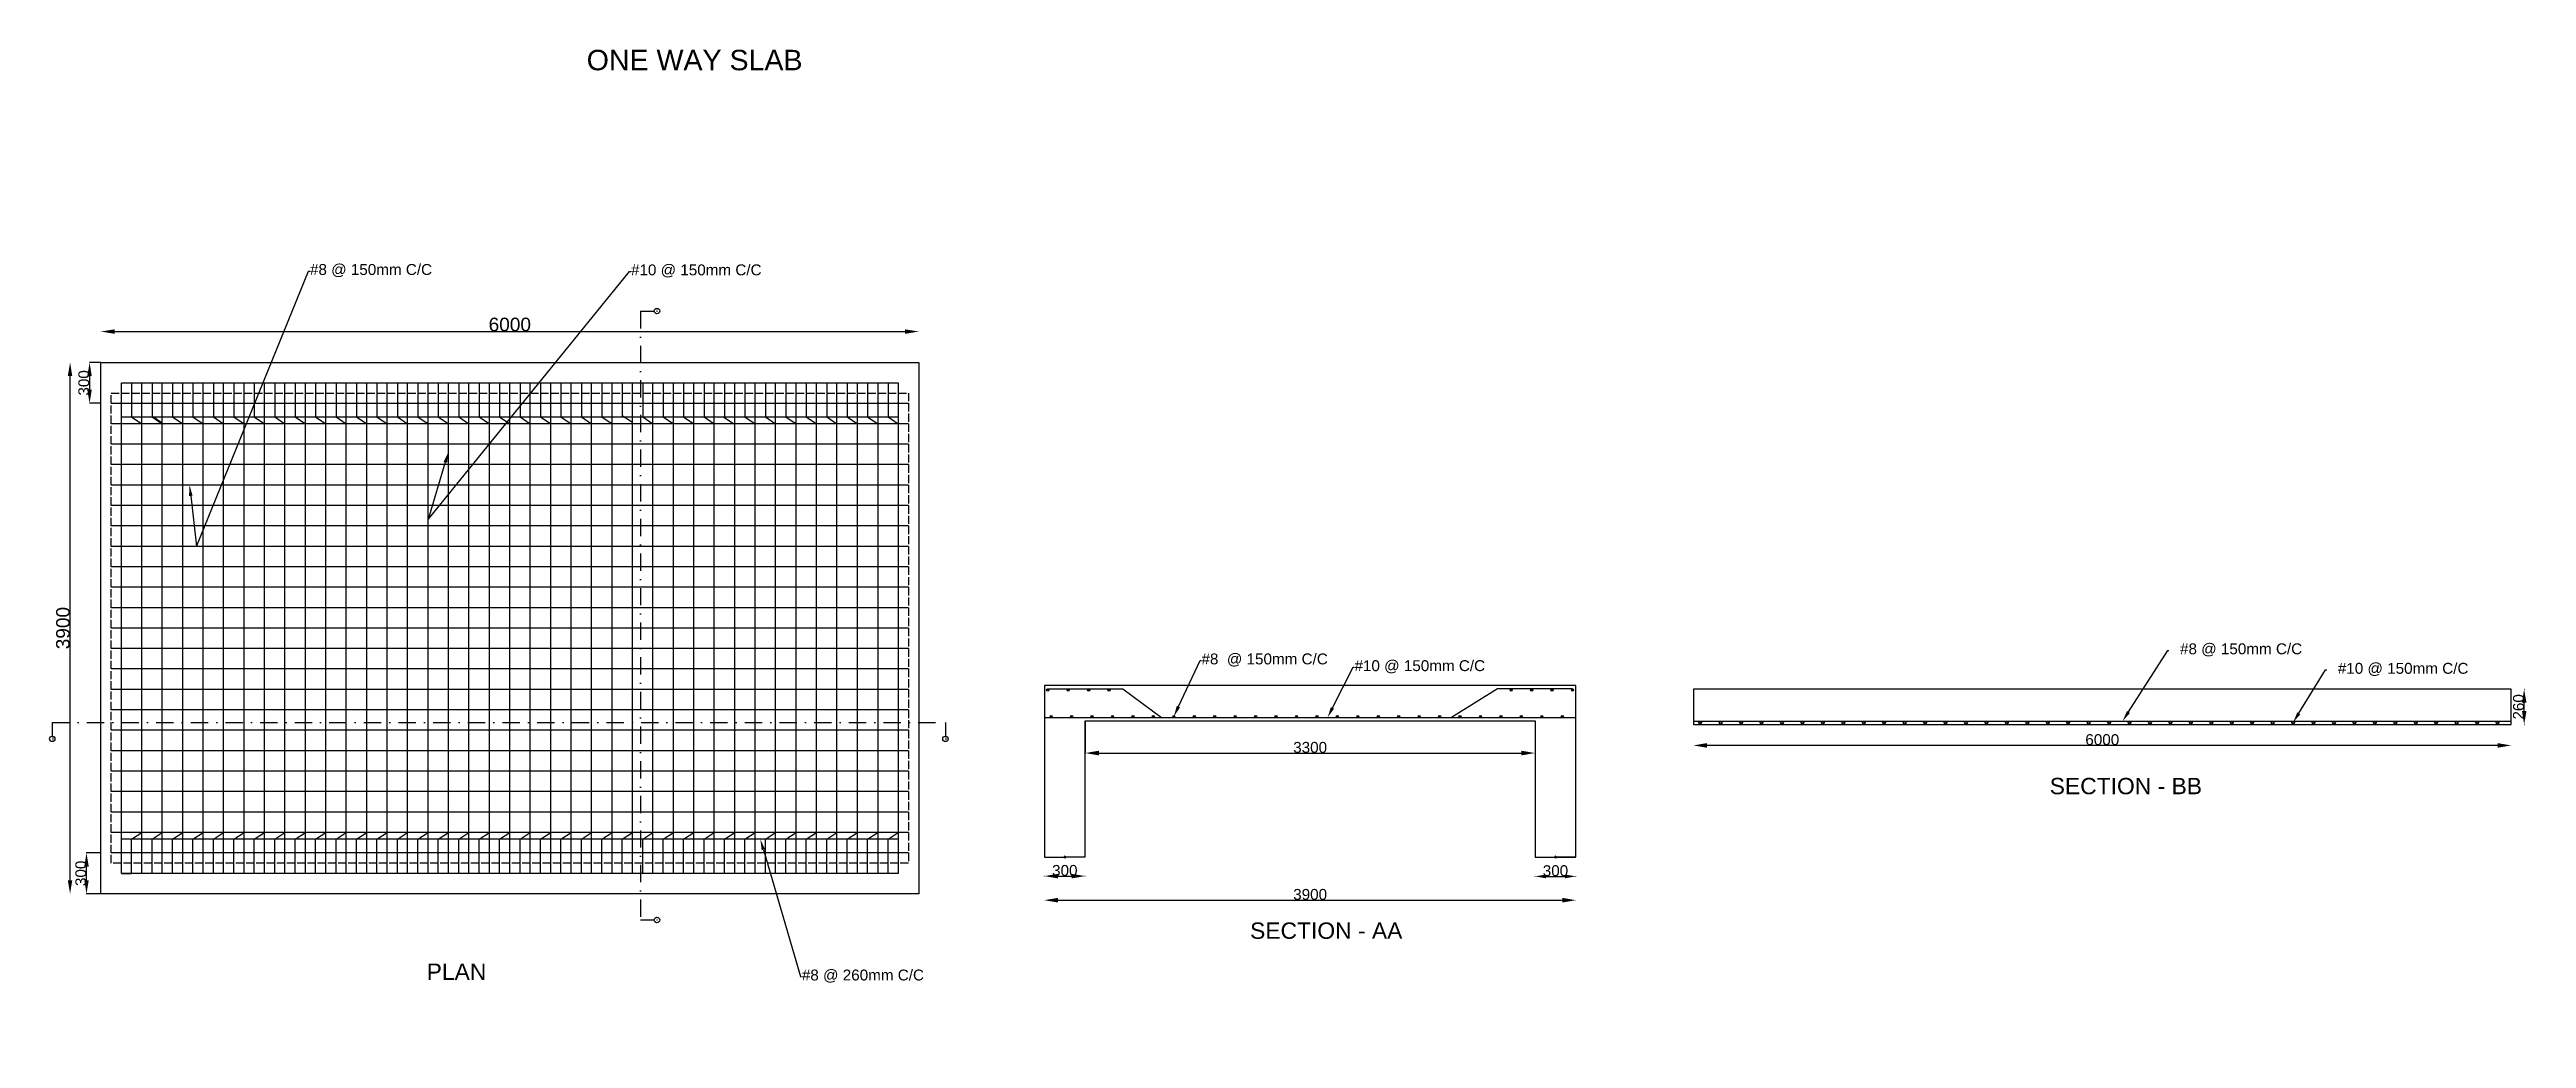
# Model space of a CAD drawing. Header units: millimetres. Extents: x 1291 to 19464, y 2167 to 9426.
import ezdxf
from ezdxf import colors
from ezdxf.entities.mleader import LeaderData, LeaderLine
from ezdxf.math import Vec2, Vec3

# ---------------------------------------------------------------- set-up
doc = ezdxf.new("R2010")
doc.units = ezdxf.units.MM
doc.linetypes.add('ACAD_ISO02W100', pattern=[15, 12, -3])
doc.linetypes.add('DASHDOTX2', pattern=[50.8, 25.4, -12.7, 0, -12.7])
doc.styles.get("Standard").update_dxf_attribs({"font": 'arial.ttf'})
doc.dimstyles.new('ISO-25', dxfattribs={"dimtxt": 2.5, "dimasz": 2.5, "dimexe": 1.25, "dimexo": 0.625, "dimtad": 1, "dimtxsty": 'Standard', "dimcen": 2.5, "dimadec": 0, "dimazin": 0, "dimtfac": 1, "dimtmove": 0, "dimatfit": 3, "dimfxl": 1, "dimarcsym": 0})

# ---------------------------------------------------------------- blocks, each defined once
blk = doc.blocks.new('*D1')
at = {"color": 0, "lineweight": -2, "transparency": 16777216}
for p, q in [((1668, 7356), (1668, 7357)), ((1768, 7356), (7568, 7356)), ((7668, 7356), (7668, 7357))]:
    blk.add_line(p, q, dxfattribs=at)
at = {"color": 0, "transparency": 16777216}
for points in [[(1768, 7372), (1768, 7339), (1668, 7356)], [(7568, 7372), (7568, 7339), (7668, 7356)]]:
    blk.add_solid(points, dxfattribs=at)
at = {"layer": 'Defpoints', "color": 0, "transparency": 16777216}
for p in [(1668, 7356), (7668, 7356), (7668, 7356)]:
    blk.add_point(p, dxfattribs=at)
at = {"color": 0, "transparency": 16777216, "insert": (4668, 7407), "char_height": 100, "attachment_point": 5}
blk.add_mtext('6000', dxfattribs=at)
blk = doc.blocks.new('*D2')
at = {"color": 0, "lineweight": -2, "transparency": 16777216}
for p, q in [((1442, 7129), (1443, 7129)), ((1442, 3329), (1442, 7029)), ((1442, 3229), (1443, 3229))]:
    blk.add_line(p, q, dxfattribs=at)
at = {"color": 0, "transparency": 16777216}
for points in [[(1425, 7029), (1458, 7029), (1442, 7129)], [(1425, 3329), (1458, 3329), (1442, 3229)]]:
    blk.add_solid(points, dxfattribs=at)
at = {"layer": 'Defpoints', "color": 0, "transparency": 16777216}
for p in [(1442, 7129), (1442, 7129), (1442, 3229)]:
    blk.add_point(p, dxfattribs=at)
at = {"color": 0, "transparency": 16777216, "insert": (1390, 5179), "char_height": 100, "attachment_point": 5, "rotation": 90}
blk.add_mtext('3900', dxfattribs=at)
blk = doc.blocks.new('*D3')
at = {"color": 0, "lineweight": -2, "transparency": 16777216}
for p, q in [((1668, 3529), (1561, 3529)), ((1562, 3329), (1562, 3429)), ((1668, 3229), (1561, 3229))]:
    blk.add_line(p, q, dxfattribs=at)
at = {"color": 0, "transparency": 16777216}
for points in [[(1546, 3429), (1579, 3429), (1562, 3529)], [(1546, 3329), (1579, 3329), (1562, 3229)]]:
    blk.add_solid(points, dxfattribs=at)
at = {"layer": 'Defpoints', "color": 0, "transparency": 16777216}
for p in [(1562, 3529), (1668, 3529), (1668, 3229)]:
    blk.add_point(p, dxfattribs=at)
at = {"color": 0, "transparency": 16777216, "insert": (1521, 3379), "char_height": 80, "attachment_point": 5, "rotation": 90}
blk.add_mtext('300', dxfattribs=at)
blk = doc.blocks.new('*D4')
at = {"color": 0, "lineweight": -2, "transparency": 16777216}
for p, q in [((1668, 7129), (1584, 7129)), ((1585, 7029), (1585, 6929)), ((1668, 6829), (1584, 6829))]:
    blk.add_line(p, q, dxfattribs=at)
at = {"color": 0, "transparency": 16777216}
for points in [[(1568, 7029), (1601, 7029), (1585, 7129)], [(1568, 6929), (1601, 6929), (1585, 6829)]]:
    blk.add_solid(points, dxfattribs=at)
at = {"layer": 'Defpoints', "color": 0, "transparency": 16777216}
for p in [(1668, 7129), (1585, 6829), (1668, 6829)]:
    blk.add_point(p, dxfattribs=at)
at = {"color": 0, "transparency": 16777216, "insert": (1543, 6979), "char_height": 80, "attachment_point": 5, "rotation": 90}
blk.add_mtext('300', dxfattribs=at)
blk = doc.blocks.new('*D5')
at = {"color": 0, "lineweight": -2, "transparency": 16777216}
for p, q in [((19448, 4731), (19449, 4731)), ((19447, 4571), (19447, 4631)), ((19448, 4471), (19449, 4471))]:
    blk.add_line(p, q, dxfattribs=at)
at = {"color": 0, "transparency": 16777216}
for points in [[(19431, 4631), (19464, 4631), (19447, 4731)], [(19431, 4571), (19464, 4571), (19447, 4471)]]:
    blk.add_solid(points, dxfattribs=at)
at = {"layer": 'Defpoints', "color": 0, "transparency": 16777216}
for p in [(19447, 4731), (19447, 4731), (19447, 4471)]:
    blk.add_point(p, dxfattribs=at)
at = {"color": 0, "transparency": 16777216, "insert": (19406, 4601), "char_height": 80, "attachment_point": 5, "rotation": 90}
blk.add_mtext('260', dxfattribs=at)
blk = doc.blocks.new('*D6')
at = {"color": 0, "lineweight": -2, "transparency": 16777216}
for p, q in [((13352, 4319), (13352, 4319)), ((19252, 4318), (13452, 4318)), ((19352, 4319), (19352, 4319))]:
    blk.add_line(p, q, dxfattribs=at)
at = {"color": 0, "transparency": 16777216}
for points in [[(13452, 4335), (13452, 4301), (13352, 4318)], [(19252, 4335), (19252, 4301), (19352, 4318)]]:
    blk.add_solid(points, dxfattribs=at)
at = {"layer": 'Defpoints', "color": 0, "transparency": 16777216}
for p in [(13352, 4318), (13352, 4318), (19352, 4318)]:
    blk.add_point(p, dxfattribs=at)
at = {"color": 0, "transparency": 16777216, "insert": (16352, 4360), "char_height": 80, "attachment_point": 5}
blk.add_mtext('6000', dxfattribs=at)
blk = doc.blocks.new('*D7')
at = {"color": 0, "lineweight": -2, "transparency": 16777216}
for p, q in [((8890, 4497), (8890, 4261)), ((12190, 4497), (12190, 4261)), ((8990, 4262), (12090, 4262))]:
    blk.add_line(p, q, dxfattribs=at)
at = {"color": 0, "transparency": 16777216}
for points in [[(8990, 4279), (8990, 4245), (8890, 4262)], [(12090, 4279), (12090, 4245), (12190, 4262)]]:
    blk.add_solid(points, dxfattribs=at)
at = {"layer": 'Defpoints', "color": 0, "transparency": 16777216}
for p in [(8890, 4497), (12190, 4497), (12190, 4262)]:
    blk.add_point(p, dxfattribs=at)
at = {"color": 0, "transparency": 16777216, "insert": (10540, 4303), "char_height": 80, "attachment_point": 5}
blk.add_mtext('3300', dxfattribs=at)
blk = doc.blocks.new('*D8')
at = {"color": 0, "lineweight": -2, "transparency": 16777216}
for p, q in [((8590, 3183), (8590, 3183)), ((8690, 3182), (12390, 3182)), ((12490, 3183), (12490, 3183))]:
    blk.add_line(p, q, dxfattribs=at)
at = {"color": 0, "transparency": 16777216}
for points in [[(8690, 3199), (8690, 3165), (8590, 3182)], [(12390, 3199), (12390, 3165), (12490, 3182)]]:
    blk.add_solid(points, dxfattribs=at)
at = {"layer": 'Defpoints', "color": 0, "transparency": 16777216}
for p in [(8590, 3182), (12490, 3182), (12490, 3182)]:
    blk.add_point(p, dxfattribs=at)
at = {"color": 0, "transparency": 16777216, "insert": (10540, 3224), "char_height": 80, "attachment_point": 5}
blk.add_mtext('3900', dxfattribs=at)
blk = doc.blocks.new('*D9')
at = {"color": 0, "lineweight": -2, "transparency": 16777216}
for p, q in [((8590, 3359), (8590, 3360)), ((8690, 3359), (8790, 3359)), ((8890, 3359), (8890, 3360))]:
    blk.add_line(p, q, dxfattribs=at)
at = {"color": 0, "transparency": 16777216}
for points in [[(8690, 3375), (8690, 3342), (8590, 3359)], [(8790, 3375), (8790, 3342), (8890, 3359)]]:
    blk.add_solid(points, dxfattribs=at)
at = {"layer": 'Defpoints', "color": 0, "transparency": 16777216}
for p in [(8590, 3359), (8890, 3359), (8890, 3359)]:
    blk.add_point(p, dxfattribs=at)
at = {"color": 0, "transparency": 16777216, "insert": (8740, 3400), "char_height": 80, "attachment_point": 5}
blk.add_mtext('300', dxfattribs=at)
blk = doc.blocks.new('*D10')
at = {"color": 0, "lineweight": -2, "transparency": 16777216}
for p, q in [((12190, 3357), (12190, 3358)), ((12270, 3357), (12410, 3357)), ((12490, 3357), (12490, 3358))]:
    blk.add_line(p, q, dxfattribs=at)
at = {"color": 0, "transparency": 16777216}
for points in [[(12270, 3370), (12270, 3343), (12190, 3357)], [(12410, 3370), (12410, 3343), (12490, 3357)]]:
    blk.add_solid(points, dxfattribs=at)
at = {"layer": 'Defpoints', "color": 0, "transparency": 16777216}
for p in [(12190, 3357), (12490, 3357), (12490, 3357)]:
    blk.add_point(p, dxfattribs=at)
at = {"color": 0, "transparency": 16777216, "insert": (12340, 3398), "char_height": 80, "attachment_point": 5}
blk.add_mtext('300', dxfattribs=at)

msp = doc.modelspace()

# ---------------------------------------------------------------- hatches: boundary and pattern name
h = msp.add_hatch(color=256)
h.dxf.hatch_style = 1
h.paths.add_polyline_path([(8606.924, 4724.493, 1), (8622.924, 4724.493, 1)])
h.paths.add_polyline_path([(8756.924, 4724.493, 1), (8772.924, 4724.493, 1)])
h.paths.add_polyline_path([(8922.924, 4724.493, 1), (8906.924, 4724.493, 1)])
h.paths.add_polyline_path([(9072.924, 4724.493, 1), (9056.924, 4724.493, 1)])
h.paths.add_polyline_path([(12022.924, 4724.493, 1), (12006.924, 4724.493, 1)])
h.paths.add_polyline_path([(12156.924, 4724.493, 1), (12172.924, 4724.493, 1)])
h.paths.add_polyline_path([(12322.924, 4724.493, 1), (12306.924, 4724.493, 1)])
h.paths.add_polyline_path([(12456.924, 4724.493, 1), (12472.924, 4724.493, 1)])
h = msp.add_hatch(color=256)
h.dxf.hatch_style = 1
h.paths.add_polyline_path([(8631.924, 4530.493, 1), (8647.924, 4530.493, 1)])
h.paths.add_polyline_path([(8781.924, 4530.493, 1), (8797.924, 4530.493, 1)])
h.paths.add_polyline_path([(8931.924, 4530.493, 1), (8947.924, 4530.493, 1)])
h.paths.add_polyline_path([(9081.924, 4530.493, 1), (9097.924, 4530.493, 1)])
h.paths.add_polyline_path([(9247.924, 4530.493, 1), (9231.924, 4530.493, 1)])
h.paths.add_polyline_path([(9381.924, 4530.493, 1), (9397.924, 4530.493, 1)])
h.paths.add_polyline_path([(9547.924, 4530.493, 1), (9531.924, 4530.493, 1)])
h.paths.add_polyline_path([(9681.924, 4530.493, 1), (9697.924, 4530.493, 1)])
h.paths.add_polyline_path([(9831.924, 4530.493, 1), (9847.924, 4530.493, 1)])
h.paths.add_polyline_path([(9997.924, 4530.493, 1), (9981.924, 4530.493, 1)])
h.paths.add_polyline_path([(10131.924, 4530.493, 1), (10147.924, 4530.493, 1)])
h.paths.add_polyline_path([(10281.924, 4530.493, 1), (10297.924, 4530.493, 1)])
h.paths.add_polyline_path([(10431.924, 4530.493, 1), (10447.924, 4530.493, 1)])
h.paths.add_polyline_path([(10581.924, 4530.493, 1), (10597.924, 4530.493, 1)])
h.paths.add_polyline_path([(10747.924, 4530.493, 1), (10731.924, 4530.493, 1)])
h.paths.add_polyline_path([(10881.924, 4530.493, 1), (10897.924, 4530.493, 1)])
h.paths.add_polyline_path([(11047.924, 4530.493, 1), (11031.924, 4530.493, 1)])
h.paths.add_polyline_path([(11197.924, 4530.493, 1), (11181.924, 4530.493, 1)])
h.paths.add_polyline_path([(11347.924, 4530.493, 1), (11331.924, 4530.493, 1)])
h.paths.add_polyline_path([(11497.924, 4530.493, 1), (11481.924, 4530.493, 1)])
h.paths.add_polyline_path([(11631.924, 4530.493, 1), (11647.924, 4530.493, 1)])
h.paths.add_polyline_path([(11781.924, 4530.493, 1), (11797.924, 4530.493, 1)])
h.paths.add_polyline_path([(11931.924, 4530.493, 1), (11947.924, 4530.493, 1)])
h.paths.add_polyline_path([(12097.924, 4530.493, 1), (12081.924, 4530.493, 1)])
h.paths.add_polyline_path([(12231.924, 4530.493, 1), (12247.924, 4530.493, 1)])
h.paths.add_polyline_path([(12381.924, 4530.493, 1), (12397.924, 4530.493, 1)])
h = msp.add_hatch(color=256)
h.dxf.hatch_style = 1
h.paths.add_polyline_path([(13412.05, 4486.13, 1), (13392.05, 4486.13, 1)])
h.paths.add_polyline_path([(13562.05, 4486.13, 1), (13542.05, 4486.13, 1)])
h.paths.add_polyline_path([(13692.05, 4486.13, 1), (13712.05, 4486.13, 1)])
h.paths.add_polyline_path([(13842.05, 4486.13, 1), (13862.05, 4486.13, 1)])
h.paths.add_polyline_path([(13992.05, 4486.13, 1), (14012.05, 4486.13, 1)])
h.paths.add_polyline_path([(14162.05, 4486.13, 1), (14142.05, 4486.13, 1)])
h.paths.add_polyline_path([(14292.05, 4486.13, 1), (14312.05, 4486.13, 1)])
h.paths.add_polyline_path([(14442.05, 4486.13, 1), (14462.05, 4486.13, 1)])
h.paths.add_polyline_path([(14612.05, 4486.13, 1), (14592.05, 4486.13, 1)])
h.paths.add_polyline_path([(14742.05, 4486.13, 1), (14762.05, 4486.13, 1)])
h.paths.add_polyline_path([(14892.05, 4486.13, 1), (14912.05, 4486.13, 1)])
h.paths.add_polyline_path([(15042.05, 4486.13, 1), (15062.05, 4486.13, 1)])
h.paths.add_polyline_path([(15192.05, 4486.13, 1), (15212.05, 4486.13, 1)])
h.paths.add_polyline_path([(15342.05, 4486.13, 1), (15362.05, 4486.13, 1)])
h.paths.add_polyline_path([(15492.05, 4486.13, 1), (15512.05, 4486.13, 1)])
h.paths.add_polyline_path([(15642.05, 4486.13, 1), (15662.05, 4486.13, 1)])
h.paths.add_polyline_path([(15792.05, 4486.13, 1), (15812.05, 4486.13, 1)])
h.paths.add_polyline_path([(15942.05, 4486.13, 1), (15962.05, 4486.13, 1)])
h.paths.add_polyline_path([(16092.05, 4486.13, 1), (16112.05, 4486.13, 1)])
h.paths.add_polyline_path([(16242.05, 4486.13, 1), (16262.05, 4486.13, 1)])
h.paths.add_polyline_path([(16412.05, 4486.13, 1), (16392.05, 4486.13, 1)])
h.paths.add_polyline_path([(16562.05, 4486.13, 1), (16542.05, 4486.13, 1)])
h.paths.add_polyline_path([(16692.05, 4486.13, 1), (16712.05, 4486.13, 1)])
h.paths.add_polyline_path([(16862.05, 4486.13, 1), (16842.05, 4486.13, 1)])
h.paths.add_polyline_path([(17012.05, 4486.13, 1), (16992.05, 4486.13, 1)])
h.paths.add_polyline_path([(17142.05, 4486.13, 1), (17162.05, 4486.13, 1)])
h.paths.add_polyline_path([(17312.05, 4486.13, 1), (17292.05, 4486.13, 1)])
h.paths.add_polyline_path([(17462.05, 4486.13, 1), (17442.05, 4486.13, 1)])
h.paths.add_polyline_path([(17612.05, 4486.13, 1), (17592.05, 4486.13, 1)])
h.paths.add_polyline_path([(17742.05, 4486.13, 1), (17762.05, 4486.13, 1)])
h.paths.add_polyline_path([(17912.05, 4486.13, 1), (17892.05, 4486.13, 1)])
h.paths.add_polyline_path([(18042.05, 4486.13, 1), (18062.05, 4486.13, 1)])
h.paths.add_polyline_path([(18212.05, 4486.13, 1), (18192.05, 4486.13, 1)])
h.paths.add_polyline_path([(18362.05, 4486.13, 1), (18342.05, 4486.13, 1)])
h.paths.add_polyline_path([(18512.05, 4486.13, 1), (18492.05, 4486.13, 1)])
h.paths.add_polyline_path([(18642.05, 4486.13, 1), (18662.05, 4486.13, 1)])
h.paths.add_polyline_path([(18812.05, 4486.13, 1), (18792.05, 4486.13, 1)])
h.paths.add_polyline_path([(18962.05, 4486.13, 1), (18942.05, 4486.13, 1)])
h.paths.add_polyline_path([(19112.05, 4486.13, 1), (19092.05, 4486.13, 1)])
h.paths.add_polyline_path([(19262.05, 4486.13, 1), (19242.05, 4486.13, 1)])

# ---------------------------------------------------------------- linework, layer by layer
at = {"linetype": 'DASHDOTX2', "ltscale": 5}
for p, q in [((5627.9, 7506.214), (5627.9, 3037.031)), ((5627.9, 7506.214), (5727.9, 7506.214)), ((1311.157, 4485.743), (7864.288, 4485.743)), ((1311.157, 4485.743), (1311.157, 4385.743)), ((7864.288, 4485.743), (7864.288, 4385.743)), ((5627.9, 3037.031), (5727.9, 3037.031))]:
    msp.add_line(p, q, dxfattribs=at)
for p, q in [((1668.182, 7129.003), (7668.182, 7129.003)), ((1668.182, 3229.003), (1668.182, 7129.003)), ((7668.182, 7129.003), (7668.182, 3229.003)), ((1818.182, 3379.003), (1818.182, 6979.003)), ((1818.182, 6979.003), (7518.182, 6979.003)), ((1818.182, 3379.003), (1818.182, 6979.003)), ((1818.182, 6979.003), (1893.182, 6979.003)), ((1893.182, 6979.003), (1893.182, 6729.003)), ((1968.182, 3379.003), (1968.182, 6979.003)), ((2043.182, 6979.003), (2043.182, 6729.003)), ((2118.182, 3379.003), (2118.182, 6979.003)), ((2193.182, 6979.003), (2193.182, 6729.003)), ((2268.182, 3379.003), (2268.182, 6979.003)), ((2343.182, 6979.003), (2343.182, 6729.003)), ((2418.182, 3379.003), (2418.182, 6979.003)), ((2493.182, 6979.003), (2493.182, 6729.003)), ((2568.182, 3379.003), (2568.182, 6979.003)), ((2643.182, 6979.003), (2643.182, 6729.003)), ((2718.182, 3379.003), (2718.182, 6979.003)), ((2793.182, 6979.003), (2793.182, 6729.003)), ((2868.182, 3379.003), (2868.182, 6979.003)), ((2943.182, 6979.003), (2943.182, 6729.003)), ((3018.182, 3379.003), (3018.182, 6979.003)), ((3093.182, 6979.003), (3093.182, 6729.003)), ((3168.182, 3379.003), (3168.182, 6979.003)), ((3243.182, 6979.003), (3243.182, 6729.003)), ((3318.182, 3379.003), (3318.182, 6979.003)), ((3393.182, 6979.003), (3393.182, 6729.003)), ((3468.182, 3379.003), (3468.182, 6979.003)), ((3543.182, 6979.003), (3543.182, 6729.003)), ((3618.182, 3379.003), (3618.182, 6979.003)), ((3693.182, 6979.003), (3693.182, 6729.003)), ((3768.182, 3379.003), (3768.182, 6979.003)), ((3843.182, 6979.003), (3843.182, 6729.003)), ((3918.182, 3379.003), (3918.182, 6979.003)), ((3993.182, 6979.003), (3993.182, 6729.003)), ((4068.182, 3379.003), (4068.182, 6979.003)), ((4143.182, 6979.003), (4143.182, 6729.003)), ((4218.182, 3379.003), (4218.182, 6979.003)), ((4293.182, 6979.003), (4293.182, 6729.003)), ((4368.182, 3379.003), (4368.182, 6979.003)), ((4443.182, 6979.003), (4443.182, 6729.003)), ((4518.182, 3379.003), (4518.182, 6979.003)), ((4593.182, 6979.003), (4593.182, 6729.003)), ((4668.182, 3379.003), (4668.182, 6979.003)), ((4743.182, 6979.003), (4743.182, 6729.003)), ((4818.182, 3379.003), (4818.182, 6979.003)), ((4893.182, 6979.003), (4893.182, 6729.003)), ((4968.182, 3379.003), (4968.182, 6979.003)), ((5043.182, 6979.003), (5043.182, 6729.003)), ((5118.182, 3379.003), (5118.182, 6979.003)), ((5193.182, 6979.003), (5193.182, 6729.003)), ((5268.182, 3379.003), (5268.182, 6979.003)), ((5343.182, 6979.003), (5343.182, 6729.003)), ((5418.182, 3379.003), (5418.182, 6979.003)), ((5493.182, 6979.003), (5493.182, 6729.003)), ((5568.182, 3379.003), (5568.182, 6979.003)), ((5643.182, 6979.003), (5643.182, 6729.003)), ((5718.182, 3379.003), (5718.182, 6979.003)), ((5793.182, 6979.003), (5793.182, 6729.003)), ((5868.182, 3379.003), (5868.182, 6979.003)), ((5943.182, 6979.003), (5943.182, 6729.003)), ((6018.182, 3379.003), (6018.182, 6979.003)), ((6093.182, 6979.003), (6093.182, 6729.003)), ((6168.182, 3379.003), (6168.182, 6979.003)), ((6243.182, 6979.003), (6243.182, 6729.003)), ((6318.182, 3379.003), (6318.182, 6979.003)), ((6393.182, 6979.003), (6393.182, 6729.003)), ((6468.182, 3379.003), (6468.182, 6979.003)), ((6543.182, 6979.003), (6543.182, 6729.003)), ((6618.182, 3379.003), (6618.182, 6979.003)), ((6693.182, 6979.003), (6693.182, 6729.003)), ((6768.182, 3379.003), (6768.182, 6979.003)), ((6843.182, 6979.003), (6843.182, 6729.003)), ((6918.182, 3379.003), (6918.182, 6979.003)), ((6993.182, 6979.003), (6993.182, 6729.003)), ((7068.182, 3379.003), (7068.182, 6979.003)), ((7143.182, 6979.003), (7143.182, 6729.003)), ((7218.182, 3379.003), (7218.182, 6979.003)), ((7293.182, 6979.003), (7293.182, 6729.003)), ((7368.182, 6979.003), (7368.182, 3379.003)), ((7443.182, 6979.003), (7443.182, 6729.003)), ((7518.182, 6979.003), (7518.182, 3379.003)), ((1743.182, 6829.003), (7593.182, 6829.003)), ((1818.182, 6729.003), (7518.182, 6729.003)), ((1893.182, 6729.003), (1968.182, 6679.003)), ((2043.182, 6729.003), (2118.182, 6679.003)), ((2043.182, 6729.003), (2118.182, 6679.003)), ((2053.182, 6729.003), (2128.182, 6679.003)), ((2193.182, 6729.003), (2268.182, 6679.003)), ((2343.182, 6729.003), (2418.182, 6679.003)), ((2493.182, 6729.003), (2568.182, 6679.003)), ((2643.182, 6729.003), (2718.182, 6679.003)), ((2793.182, 6729.003), (2868.182, 6679.003)), ((2943.182, 6729.003), (3018.182, 6679.003)), ((3093.182, 6729.003), (3168.182, 6679.003)), ((3243.182, 6729.003), (3318.182, 6679.003)), ((3393.182, 6729.003), (3468.182, 6679.003)), ((3543.182, 6729.003), (3618.182, 6679.003)), ((3693.182, 6729.003), (3768.182, 6679.003)), ((3843.182, 6729.003), (3918.182, 6679.003)), ((3993.182, 6729.003), (4068.182, 6679.003)), ((4143.182, 6729.003), (4218.182, 6679.003)), ((4293.182, 6729.003), (4368.182, 6679.003)), ((4443.182, 6729.003), (4518.182, 6679.003)), ((4593.182, 6729.003), (4668.182, 6679.003)), ((4743.182, 6729.003), (4818.182, 6679.003)), ((4893.182, 6729.003), (4968.182, 6679.003)), ((5043.182, 6729.003), (5118.182, 6679.003)), ((5193.182, 6729.003), (5268.182, 6679.003)), ((5343.182, 6729.003), (5418.182, 6679.003)), ((5493.182, 6740.18), (5568.182, 6690.18)), ((5643.182, 6729.003), (5718.182, 6679.003)), ((5793.182, 6729.003), (5868.182, 6679.003)), ((5943.182, 6729.003), (6018.182, 6679.003)), ((6093.182, 6729.003), (6168.182, 6679.003)), ((6235.591, 6729.003), (6310.591, 6679.003)), ((6393.182, 6729.003), (6468.182, 6679.003)), ((6543.182, 6729.003), (6618.182, 6679.003)), ((6693.182, 6729.003), (6768.182, 6679.003)), ((6843.182, 6729.003), (6918.182, 6679.003)), ((6993.182, 6729.003), (7068.182, 6679.003)), ((7143.182, 6729.003), (7218.182, 6679.003)), ((7293.182, 6729.003), (7368.182, 6679.003)), ((7443.182, 6729.003), (7518.182, 6679.003)), ((7593.182, 6679.003), (1743.182, 6679.003)), ((7593.182, 6529.003), (1743.182, 6529.003)), ((7593.182, 6379.003), (1743.182, 6379.003)), ((7593.182, 6229.003), (1743.182, 6229.003)), ((7593.182, 6079.003), (1743.182, 6079.003)), ((7593.182, 5929.003), (1743.182, 5929.003)), ((7593.182, 5779.003), (1743.182, 5779.003)), ((7593.182, 5629.003), (1743.182, 5629.003)), ((7593.182, 5479.003), (1743.182, 5479.003)), ((7593.182, 5329.003), (1743.182, 5329.003)), ((7593.182, 5179.003), (1743.182, 5179.003)), ((7593.182, 5029.003), (1743.182, 5029.003)), ((7593.182, 4879.003), (1743.182, 4879.003)), ((7593.182, 4729.003), (1743.182, 4729.003)), ((12489.924, 4757.493), (8589.924, 4757.493)), ((8589.924, 4757.493), (8589.924, 4497.493)), ((8614.924, 4732.493), (9064.924, 4732.493)), ((8614.924, 4732.493), (8614.924, 4724.493)), ((8764.924, 4732.493), (8764.924, 4724.493)), ((8914.924, 4732.493), (8914.924, 4724.493)), ((9064.924, 4732.493), (9064.924, 4724.493)), ((9064.924, 4732.493), (9164.924, 4732.493)), ((9164.924, 4732.493), (9449.011, 4522.493)), ((11914.924, 4732.493), (11576.297, 4522.493)), ((12014.924, 4732.493), (11914.924, 4732.493)), ((12464.924, 4732.493), (12014.924, 4732.493)), ((12464.924, 4732.493), (12014.924, 4732.493)), ((12014.924, 4732.493), (12014.924, 4724.493)), ((12164.924, 4732.493), (12164.924, 4724.493)), ((12314.924, 4732.493), (12314.924, 4724.493)), ((12464.924, 4732.493), (12464.924, 4724.493)), ((12489.924, 4497.493), (12489.924, 4757.493)), ((19352.05, 4731.13), (13352.05, 4731.13)), ((13352.05, 4731.13), (13352.05, 4471.13)), ((19352.05, 4471.13), (19352.05, 4731.13)), ((7593.182, 4579.003), (1743.182, 4579.003)), ((7593.182, 4429.003), (1743.182, 4429.003)), ((8589.924, 4522.493), (12489.924, 4522.493)), ((8589.924, 4522.493), (8639.924, 4522.493)), ((8589.924, 4497.493), (8589.924, 3497.493)), ((8639.924, 4526.493), (8639.924, 4530.493)), ((8639.924, 4522.493), (8639.924, 4526.493)), ((8789.924, 4526.493), (8789.924, 4530.493)), ((8789.924, 4526.493), (8789.924, 4522.493)), ((8889.924, 3497.493), (8889.924, 4497.493)), ((8889.924, 4497.493), (12189.924, 4497.493)), ((8939.924, 4526.493), (8939.924, 4530.493)), ((8939.924, 4526.493), (8939.924, 4522.493)), ((9089.924, 4526.493), (9089.924, 4530.493)), ((9089.924, 4526.493), (9089.924, 4522.493)), ((9239.924, 4526.493), (9239.924, 4530.493)), ((9239.924, 4526.493), (9239.924, 4522.493)), ((9389.924, 4526.493), (9389.924, 4530.493)), ((9389.924, 4526.493), (9389.924, 4522.493)), ((9539.924, 4526.493), (9539.924, 4530.493)), ((9539.924, 4526.493), (9539.924, 4522.493)), ((9689.924, 4526.493), (9689.924, 4530.493)), ((9689.924, 4526.493), (9689.924, 4522.493)), ((9839.924, 4526.493), (9839.924, 4530.493)), ((9839.924, 4526.493), (9839.924, 4522.493)), ((9989.924, 4526.493), (9989.924, 4530.493)), ((9989.924, 4526.493), (9989.924, 4522.493)), ((10139.924, 4526.493), (10139.924, 4530.493)), ((10139.924, 4526.493), (10139.924, 4522.493)), ((10289.924, 4526.493), (10289.924, 4530.493)), ((10289.924, 4526.493), (10289.924, 4522.493)), ((10439.924, 4526.493), (10439.924, 4530.493)), ((10439.924, 4526.493), (10439.924, 4522.493)), ((10589.924, 4526.493), (10589.924, 4530.493)), ((10589.924, 4526.493), (10589.924, 4522.493)), ((10739.924, 4526.493), (10739.924, 4530.493)), ((10739.924, 4526.493), (10739.924, 4522.493)), ((10889.924, 4526.493), (10889.924, 4530.493)), ((10889.924, 4526.493), (10889.924, 4522.493)), ((11039.924, 4526.493), (11039.924, 4530.493)), ((11039.924, 4526.493), (11039.924, 4522.493)), ((11189.924, 4526.493), (11189.924, 4530.493)), ((11189.924, 4526.493), (11189.924, 4522.493)), ((11339.924, 4526.493), (11339.924, 4530.493)), ((11339.924, 4526.493), (11339.924, 4522.493)), ((11489.924, 4526.493), (11489.924, 4530.493)), ((11489.924, 4526.493), (11489.924, 4522.493)), ((11639.924, 4526.493), (11639.924, 4530.493)), ((11639.924, 4526.493), (11639.924, 4522.493)), ((11789.924, 4526.493), (11789.924, 4530.493)), ((11789.924, 4526.493), (11789.924, 4522.493)), ((11939.924, 4526.493), (11939.924, 4530.493)), ((11939.924, 4526.493), (11939.924, 4522.493)), ((12089.924, 4526.493), (12089.924, 4530.493)), ((12089.924, 4526.493), (12089.924, 4522.493)), ((12189.924, 4497.493), (12189.924, 3497.493)), ((12239.924, 4526.493), (12239.924, 4530.493)), ((12239.924, 4526.493), (12239.924, 4522.493)), ((12389.924, 4526.493), (12389.924, 4530.493)), ((12389.924, 4526.493), (12389.924, 4522.493)), ((12489.924, 3497.493), (12489.924, 4497.493)), ((13352.05, 4496.13), (19352.05, 4496.13)), ((13352.05, 4496.13), (13402.05, 4496.13)), ((13352.05, 4471.13), (19352.05, 4471.13)), ((13402.05, 4496.13), (13402.05, 4486.13)), ((13552.05, 4496.13), (13552.05, 4486.13)), ((13702.05, 4496.13), (13702.05, 4486.13)), ((13852.05, 4496.13), (13852.05, 4486.13)), ((14002.05, 4496.13), (14002.05, 4486.13)), ((14152.05, 4496.13), (14152.05, 4486.13)), ((14302.05, 4496.13), (14302.05, 4486.13)), ((14452.05, 4496.13), (14452.05, 4486.13)), ((14602.05, 4496.13), (14602.05, 4486.13)), ((14752.05, 4496.13), (14752.05, 4486.13)), ((14902.05, 4496.13), (14902.05, 4486.13)), ((15052.05, 4496.13), (15052.05, 4486.13)), ((15202.05, 4496.13), (15202.05, 4486.13)), ((15352.05, 4496.13), (15352.05, 4486.13)), ((15502.05, 4496.13), (15502.05, 4486.13)), ((15652.05, 4496.13), (15652.05, 4486.13)), ((15802.05, 4496.13), (15802.05, 4486.13)), ((15952.05, 4496.13), (15952.05, 4486.13)), ((16102.05, 4496.13), (16102.05, 4486.13)), ((16252.05, 4496.13), (16252.05, 4486.13)), ((16402.05, 4496.13), (16402.05, 4486.13)), ((16552.05, 4496.13), (16552.05, 4486.13)), ((16702.05, 4496.13), (16702.05, 4486.13)), ((16852.05, 4496.13), (16852.05, 4486.13)), ((17002.05, 4496.13), (17002.05, 4486.13)), ((17152.05, 4496.13), (17152.05, 4486.13)), ((17302.05, 4496.13), (17302.05, 4486.13)), ((17452.05, 4496.13), (17452.05, 4486.13)), ((17602.05, 4496.13), (17602.05, 4486.13)), ((17752.05, 4496.13), (17752.05, 4486.13)), ((17902.05, 4496.13), (17902.05, 4486.13)), ((18052.05, 4496.13), (18052.05, 4486.13)), ((18202.05, 4496.13), (18202.05, 4486.13)), ((18352.05, 4496.13), (18352.05, 4486.13)), ((18502.05, 4496.13), (18502.05, 4486.13)), ((18652.05, 4496.13), (18652.05, 4486.13)), ((18802.05, 4496.13), (18802.05, 4486.13)), ((18952.05, 4496.13), (18952.05, 4486.13)), ((19102.05, 4496.13), (19102.05, 4486.13)), ((19252.05, 4496.13), (19252.05, 4486.13)), ((7593.182, 4279.003), (1743.182, 4279.003)), ((7593.182, 4129.003), (1743.182, 4129.003)), ((7593.182, 3979.003), (1743.182, 3979.003)), ((7593.182, 3829.003), (1743.182, 3829.003)), ((7593.182, 3679.003), (1743.182, 3679.003)), ((1893.182, 3629.003), (1968.182, 3679.003)), ((2043.182, 3629.003), (2118.182, 3679.003)), ((2193.182, 3629.003), (2268.182, 3679.003)), ((2343.182, 3629.003), (2418.182, 3679.003)), ((2493.182, 3629.003), (2568.182, 3679.003)), ((2643.182, 3629.003), (2718.182, 3679.003)), ((2793.182, 3629.003), (2868.182, 3679.003)), ((2943.182, 3629.003), (3018.182, 3679.003)), ((3093.182, 3629.003), (3168.182, 3679.003)), ((3243.182, 3629.003), (3318.182, 3679.003)), ((3393.182, 3629.003), (3468.182, 3679.003)), ((3543.182, 3629.003), (3618.182, 3679.003)), ((3693.182, 3629.003), (3768.182, 3679.003)), ((3843.182, 3629.003), (3918.182, 3679.003)), ((3993.182, 3629.003), (4068.182, 3679.003)), ((4143.182, 3629.003), (4218.182, 3679.003)), ((4293.182, 3629.003), (4368.182, 3679.003)), ((4443.182, 3629.003), (4518.182, 3679.003)), ((4593.182, 3629.003), (4668.182, 3679.003)), ((4743.182, 3629.003), (4818.182, 3679.003)), ((4893.182, 3629.003), (4968.182, 3679.003)), ((5043.182, 3629.003), (5118.182, 3679.003)), ((5193.182, 3629.003), (5268.182, 3679.003)), ((5343.182, 3629.003), (5418.182, 3679.003)), ((5493.182, 3629.003), (5568.182, 3679.003)), ((5643.182, 3629.003), (5718.182, 3679.003)), ((5793.182, 3629.003), (5868.182, 3679.003)), ((5943.182, 3629.003), (6018.182, 3679.003)), ((6093.182, 3629.003), (6168.182, 3679.003)), ((6243.182, 3629.003), (6318.182, 3679.003)), ((6393.182, 3629.003), (6468.182, 3679.003)), ((6543.182, 3629.003), (6618.182, 3679.003)), ((6693.182, 3629.003), (6768.182, 3679.003)), ((6843.182, 3629.003), (6918.182, 3679.003)), ((6993.182, 3629.003), (7068.182, 3679.003)), ((7143.182, 3629.003), (7218.182, 3679.003)), ((7293.182, 3629.003), (7368.182, 3679.003)), ((7443.182, 3629.003), (7518.182, 3679.003)), ((7593.182, 3529.003), (1743.182, 3529.003)), ((7518.182, 3629.003), (1818.182, 3629.003)), ((1893.182, 3379.003), (1893.182, 3629.003)), ((2043.182, 3379.003), (2043.182, 3629.003)), ((2193.182, 3379.003), (2193.182, 3629.003)), ((2343.182, 3379.003), (2343.182, 3629.003)), ((2493.182, 3379.003), (2493.182, 3629.003)), ((2643.182, 3379.003), (2643.182, 3629.003)), ((2793.182, 3379.003), (2793.182, 3629.003)), ((2943.182, 3379.003), (2943.182, 3629.003)), ((3093.182, 3379.003), (3093.182, 3629.003)), ((3243.182, 3379.003), (3243.182, 3629.003)), ((3393.182, 3379.003), (3393.182, 3629.003)), ((3543.182, 3379.003), (3543.182, 3629.003)), ((3693.182, 3379.003), (3693.182, 3629.003)), ((3843.182, 3379.003), (3843.182, 3629.003)), ((3993.182, 3379.003), (3993.182, 3629.003)), ((4143.182, 3379.003), (4143.182, 3629.003)), ((4293.182, 3379.003), (4293.182, 3629.003)), ((4443.182, 3379.003), (4443.182, 3629.003)), ((4593.182, 3379.003), (4593.182, 3629.003)), ((4743.182, 3379.003), (4743.182, 3629.003)), ((4893.182, 3379.003), (4893.182, 3629.003)), ((5043.182, 3379.003), (5043.182, 3629.003)), ((5193.182, 3379.003), (5193.182, 3629.003)), ((5343.182, 3379.003), (5343.182, 3629.003)), ((5493.182, 3379.003), (5493.182, 3629.003)), ((5643.182, 3379.003), (5643.182, 3629.003)), ((5793.182, 3379.003), (5793.182, 3629.003)), ((5943.182, 3379.003), (5943.182, 3629.003)), ((6093.182, 3379.003), (6093.182, 3629.003)), ((6243.182, 3379.003), (6243.182, 3629.003)), ((6393.182, 3379.003), (6393.182, 3629.003)), ((6543.182, 3379.003), (6543.182, 3629.003)), ((6693.182, 3379.003), (6693.182, 3629.003)), ((6843.182, 3379.003), (6843.182, 3629.003)), ((6993.182, 3379.003), (6993.182, 3629.003)), ((7143.182, 3379.003), (7143.182, 3629.003)), ((7293.182, 3379.003), (7293.182, 3629.003)), ((7443.182, 3379.003), (7443.182, 3629.003)), ((8589.924, 3497.493), (8730.529, 3497.493)), ((8730.529, 3497.493), (8733.302, 3497.493)), ((8739.924, 3506.932), (8733.302, 3497.493)), ((8739.924, 3489.379), (8739.924, 3506.932)), ((8739.924, 3497.493), (8739.924, 3489.379)), ((8745.616, 3497.493), (8739.924, 3489.379)), ((8889.924, 3497.493), (8745.616, 3497.493)), ((12189.924, 3497.493), (12333.302, 3497.493)), ((12189.924, 3497.493), (12330.529, 3497.493)), ((12330.529, 3497.493), (12333.302, 3497.493)), ((12339.924, 3506.932), (12333.302, 3497.493)), ((12339.924, 3489.379), (12339.924, 3506.932)), ((12339.924, 3497.493), (12339.924, 3489.379)), ((12345.616, 3497.493), (12339.924, 3489.379)), ((12489.924, 3497.493), (12345.616, 3497.493)), ((12345.616, 3497.493), (12489.924, 3497.493)), ((7518.182, 3379.003), (1818.182, 3379.003)), ((1818.182, 3379.003), (1893.182, 3379.003)), ((7668.182, 3229.003), (1668.182, 3229.003))]:
    msp.add_line(p, q)
at = {"linetype": 'ACAD_ISO02W100', "ltscale": 5}
for p, q in [((1743.182, 6904.003), (7593.182, 6904.003)), ((1743.182, 3454.003), (1743.182, 6904.003)), ((7593.182, 6904.003), (7593.182, 3454.003)), ((7593.182, 3454.003), (1743.182, 3454.003))]:
    msp.add_line(p, q, dxfattribs=at)
for centre, radius in [((5747.9, 7506.214), 20), ((8614.924, 4724.493), 8), ((8764.924, 4724.493), 8), ((8914.924, 4724.493), 8), ((9064.924, 4724.493), 8), ((12014.924, 4724.493), 8), ((12164.924, 4724.493), 8), ((12314.924, 4724.493), 8), ((12464.924, 4724.493), 8), ((1311.157, 4365.743), 20), ((7864.288, 4365.743), 20), ((8639.924, 4530.493), 8), ((8789.924, 4530.493), 8), ((8939.924, 4530.493), 8), ((9089.924, 4530.493), 8), ((9239.924, 4530.493), 8), ((9389.924, 4530.493), 8), ((9539.924, 4530.493), 8), ((9689.924, 4530.493), 8), ((9839.924, 4530.493), 8), ((9989.924, 4530.493), 8), ((10139.924, 4530.493), 8), ((10289.924, 4530.493), 8), ((10439.924, 4530.493), 8), ((10589.924, 4530.493), 8), ((10739.924, 4530.493), 8), ((10889.924, 4530.493), 8), ((11039.924, 4530.493), 8), ((11189.924, 4530.493), 8), ((11339.924, 4530.493), 8), ((11489.924, 4530.493), 8), ((11639.924, 4530.493), 8), ((11789.924, 4530.493), 8), ((11939.924, 4530.493), 8), ((12089.924, 4530.493), 8), ((12239.924, 4530.493), 8), ((12389.924, 4530.493), 8), ((13402.05, 4486.13), 10), ((13552.05, 4486.13), 10), ((13552.05, 4486.13), 10), ((13702.05, 4486.13), 10), ((13852.05, 4486.13), 10), ((14002.05, 4486.13), 10), ((14152.05, 4486.13), 10), ((14302.05, 4486.13), 10), ((14452.05, 4486.13), 10), ((14602.05, 4486.13), 10), ((14752.05, 4486.13), 10), ((14902.05, 4486.13), 10), ((15052.05, 4486.13), 10), ((15202.05, 4486.13), 10), ((15352.05, 4486.13), 10), ((15502.05, 4486.13), 10), ((15652.05, 4486.13), 10), ((15802.05, 4486.13), 10), ((15952.05, 4486.13), 10), ((16102.05, 4486.13), 10), ((16252.05, 4486.13), 10), ((16402.05, 4486.13), 10), ((16552.05, 4486.13), 10), ((16702.05, 4486.13), 10), ((16852.05, 4486.13), 10), ((17002.05, 4486.13), 10), ((17152.05, 4486.13), 10), ((17302.05, 4486.13), 10), ((17452.05, 4486.13), 10), ((17602.05, 4486.13), 10), ((17752.05, 4486.13), 10), ((17902.05, 4486.13), 10), ((18052.05, 4486.13), 10), ((18202.05, 4486.13), 10), ((18352.05, 4486.13), 10), ((18502.05, 4486.13), 10), ((18652.05, 4486.13), 10), ((18802.05, 4486.13), 10), ((18952.05, 4486.13), 10), ((19102.05, 4486.13), 10), ((19252.05, 4486.13), 10), ((5747.9, 3037.031), 20)]:
    msp.add_circle(centre, radius)

# ---------------------------------------------------------------- texts
at = {"attachment_point": 1}
for s, width, insert, char_height in [('ONE WAY SLAB', 2988.62124, (5232.324, 9423.691), 150), ('A', 21.73911, (5738.191, 7516.465), 20), ('B', 26.46653, (1306.636, 4377.441), 20), ('B', 26.46653, (7859.767, 4377.441), 20), ('SECTION - BB', 4226.18187, (15966.139, 4079.798), 120), ('A', 21.73911, (5738.191, 3047.282), 20), ('SECTION - AA', 2204.23897, (10099.273, 3018.423), 120), ('PLAN', 1897.1993, (4057.993, 2717.157), 120)]:
    msp.add_mtext_dynamic_manual_height_columns(s, width=width, gutter_width=12.5, heights=[0], dxfattribs=dict(at, insert=insert, char_height=char_height))

# ---------------------------------------------------------------- dimensions: what is measured, and where the dimension line sits
for base, p1, p2, override, picture, middle in [((7668.182, 7355.55), (1668.182, 7355.55), (7668.182, 7355.55), {"dimtxt": 100, "dimasz": 100}, '*D1', (4668.182, 7407.232)), ((12189.924, 4261.902), (8889.924, 4497.493), (12189.924, 4497.493), {"dimtxt": 80, "dimasz": 100}, '*D7', (10539.924, 4303.401)), ((13352.05, 4318.078), (19352.05, 4318.078), (13352.05, 4318.078), {"dimtxt": 80, "dimasz": 100}, '*D6', (16352.05, 4359.549)), ((8889.924, 3358.564), (8589.924, 3358.564), (8889.924, 3358.564), {"dimtxt": 80, "dimasz": 100}, '*D9', (8739.924, 3400.062)), ((12489.924, 3182.126), (8589.924, 3182.126), (12489.924, 3182.126), {"dimtxt": 80, "dimasz": 100}, '*D8', (10539.924, 3223.625)), ((12489.924, 3356.717), (12189.924, 3356.717), (12489.924, 3356.717), {"dimtxt": 80, "dimasz": 80}, '*D10', (12339.924, 3398.215))]:
    dim = msp.add_linear_dim(base=base, p1=p1, p2=p2, dimstyle='ISO-25', override=override)
    dim.commit()
    dim.dimension.update_dxf_attribs({"geometry": picture, "text_midpoint": middle})
for base, p1, p2, override, picture, middle in [((1441.66, 7129.003), (1441.66, 3229.003), (1441.66, 7129.003), {"dimtxt": 100, "dimasz": 100}, '*D2', (1389.943, 5179.003)), ((1584.81, 6829.003), (1668.182, 7129.003), (1668.182, 6829.003), {"dimtxt": 80, "dimasz": 100}, '*D4', (1543.312, 6979.003)), ((19447.374, 4731.13), (19447.374, 4471.13), (19447.374, 4731.13), {"dimtxt": 80, "dimasz": 100}, '*D5', (19405.903, 4601.13)), ((1562.287, 3529.003), (1668.182, 3229.003), (1668.182, 3529.003), {"dimtxt": 80, "dimasz": 100}, '*D3', (1520.789, 3379.003))]:
    dim = msp.add_linear_dim(base=base, p1=p1, p2=p2, angle=90, dimstyle='ISO-25', override=override)
    dim.commit()
    dim.dimension.update_dxf_attribs({"geometry": picture, "text_midpoint": middle})

# ---------------------------------------------------------------- leaders
ml = msp.add_multileader_mtext('Standard')
ml.set_content('#8 @ 150mm C/C', color=256)
ml.set_leader_properties()
ml.build(insert=Vec2(0, 0))
ml.multileader.update_dxf_attribs({"arrow_head_size": 80})
ctx = ml.context
ctx.base_point, ctx.char_height, ctx.arrow_head_size, ctx.plane_origin = Vec3(3200.018, 7799.511), 80, 80, Vec3(2318.604, 6229.003)
notes = []
notes.append((ctx, [(0, (1, 1, 0), (3192.018, 7799.511), (1, 0), 8, [(1, [(2318.604, 6229.003), (2368.732, 5779.003)], 0, [])])]))
ctx.mtext.insert, ctx.mtext.flow_direction = Vec3(3202.018, 7851.271), 5
ml = msp.add_multileader_mtext('Standard')
ml.set_content('#10 @ 150mm C/C', color=256)
ml.set_leader_properties()
ml.build(insert=Vec2(0, 0))
ml.multileader.update_dxf_attribs({"arrow_head_size": 80})
ctx = ml.context
ctx.base_point, ctx.char_height, ctx.arrow_head_size, ctx.plane_origin = Vec3(5555.186, 7796.81), 80, 80, Vec3(4218.182, 6472.659)
notes.append((ctx, [(0, (1, 1, 0), (5547.186, 7796.81), (1, 0), 8, [(1, [(4218.182, 6472.659), (4068.182, 5976.657)], 0, [])])]))
ctx.mtext.insert, ctx.mtext.flow_direction = Vec3(5557.186, 7848.57), 5
ml = msp.add_multileader_mtext('Standard')
ml.set_content('#8  @ 150mm C/C', color=256)
ml.set_leader_properties()
ml.build(insert=Vec2(0, 0))
ml.multileader.update_dxf_attribs({"arrow_head_size": 80})
ctx = ml.context
ctx.base_point, ctx.char_height, ctx.arrow_head_size, ctx.plane_origin = Vec3(9740.771, 4941.111), 80, 80, Vec3(9539.924, 4530.493)
notes.append((ctx, [(0, (1, 1, 0), (9732.771, 4941.111), (1, 0), 8, [(0, [(9539.924, 4530.493)], 0, [])])]))
ctx.mtext.insert, ctx.mtext.flow_direction = Vec3(9742.771, 4992.87), 5
ml = msp.add_multileader_mtext('Standard')
ml.set_content('#10 @ 150mm C/C', color=256)
ml.set_leader_properties()
ml.build(insert=Vec2(0, 0))
ml.multileader.update_dxf_attribs({"arrow_head_size": 80})
ctx = ml.context
ctx.base_point, ctx.char_height, ctx.arrow_head_size, ctx.plane_origin = Vec3(10863.579, 4891.653), 80, 80, Vec3(10667.844, 4522.493)
notes.append((ctx, [(0, (1, 1, 0), (10855.579, 4891.653), (1, 0), 8, [(0, [(10667.844, 4522.493)], 0, [])])]))
ctx.mtext.insert, ctx.mtext.flow_direction = Vec3(10865.579, 4943.413), 5
ml = msp.add_multileader_mtext('Standard')
ml.set_content('\\pxi-3,l4,t4;#8 @ 150mm C/C', color=256)
ml.set_leader_properties()
ml.build(insert=Vec2(0, 0))
ml.multileader.update_dxf_attribs({"arrow_head_size": 80})
ctx = ml.context
ctx.base_point, ctx.char_height, ctx.arrow_head_size, ctx.plane_origin = Vec3(16840.432, 5015.292), 80, 80, Vec3(16500.941, 4496.13)
notes.append((ctx, [(0, (1, 1, 0), (16832.432, 5015.292), (1, 0), 8, [(0, [(16500.941, 4496.13)], 0, [])])]))
ctx.mtext.insert, ctx.mtext.flow_direction = Vec3(16842.432, 5067.052), 5
ml = msp.add_multileader_mtext('Standard')
ml.set_content('\\pxi-3,l4,t4;#10 @ 150mm C/C', color=256)
ml.set_leader_properties()
ml.build(insert=Vec2(0, 0))
ml.multileader.update_dxf_attribs({"arrow_head_size": 80})
ctx = ml.context
ctx.base_point, ctx.char_height, ctx.arrow_head_size, ctx.plane_origin = Vec3(17998.176, 4872.082), 80, 80, Vec3(17752.05, 4486.13)
notes.append((ctx, [(0, (1, 1, 0), (17990.176, 4872.082), (1, 0), 8, [(0, [(17752.05, 4486.13)], 0, [])])]))
ctx.mtext.insert, ctx.mtext.flow_direction = Vec3(18000.176, 4923.842), 5
ml = msp.add_multileader_mtext('Standard')
ml.set_content('#8 @ 260mm C/C', color=256)
ml.set_leader_properties()
ml.build(insert=Vec2(0, 0))
ml.multileader.update_dxf_attribs({"arrow_head_size": 80})
ctx = ml.context
ctx.base_point, ctx.char_height, ctx.arrow_head_size, ctx.plane_origin = Vec3(6808.935, 2621.005), 80, 80, Vec3(6506.175, 3629.003)
notes.append((ctx, [(0, (1, 1, 0), (6800.935, 2621.005), (1, 0), 8, [(0, [(6506.175, 3629.003)], 0, [])])]))
ctx.mtext.insert, ctx.mtext.flow_direction = Vec3(6810.935, 2672.765), 5
for ctx, leaders in notes:
    for number, flags, end, landing, length, lines in leaders:
        leader = LeaderData()
        leader.index, (leader.has_last_leader_line, leader.has_dogleg_vector, leader.attachment_direction) = number, flags
        leader.last_leader_point, leader.dogleg_vector, leader.dogleg_length = Vec3(end), Vec3(landing), length
        for number, points, colour, breaks in lines:
            line = LeaderLine()
            line.index, line.vertices, line.color, line.breaks = number, Vec3.list(points), colors.encode_raw_color(colour), breaks
            leader.lines.append(line)
        ctx.leaders.append(leader)

doc.saveas('drawing.dxf')
